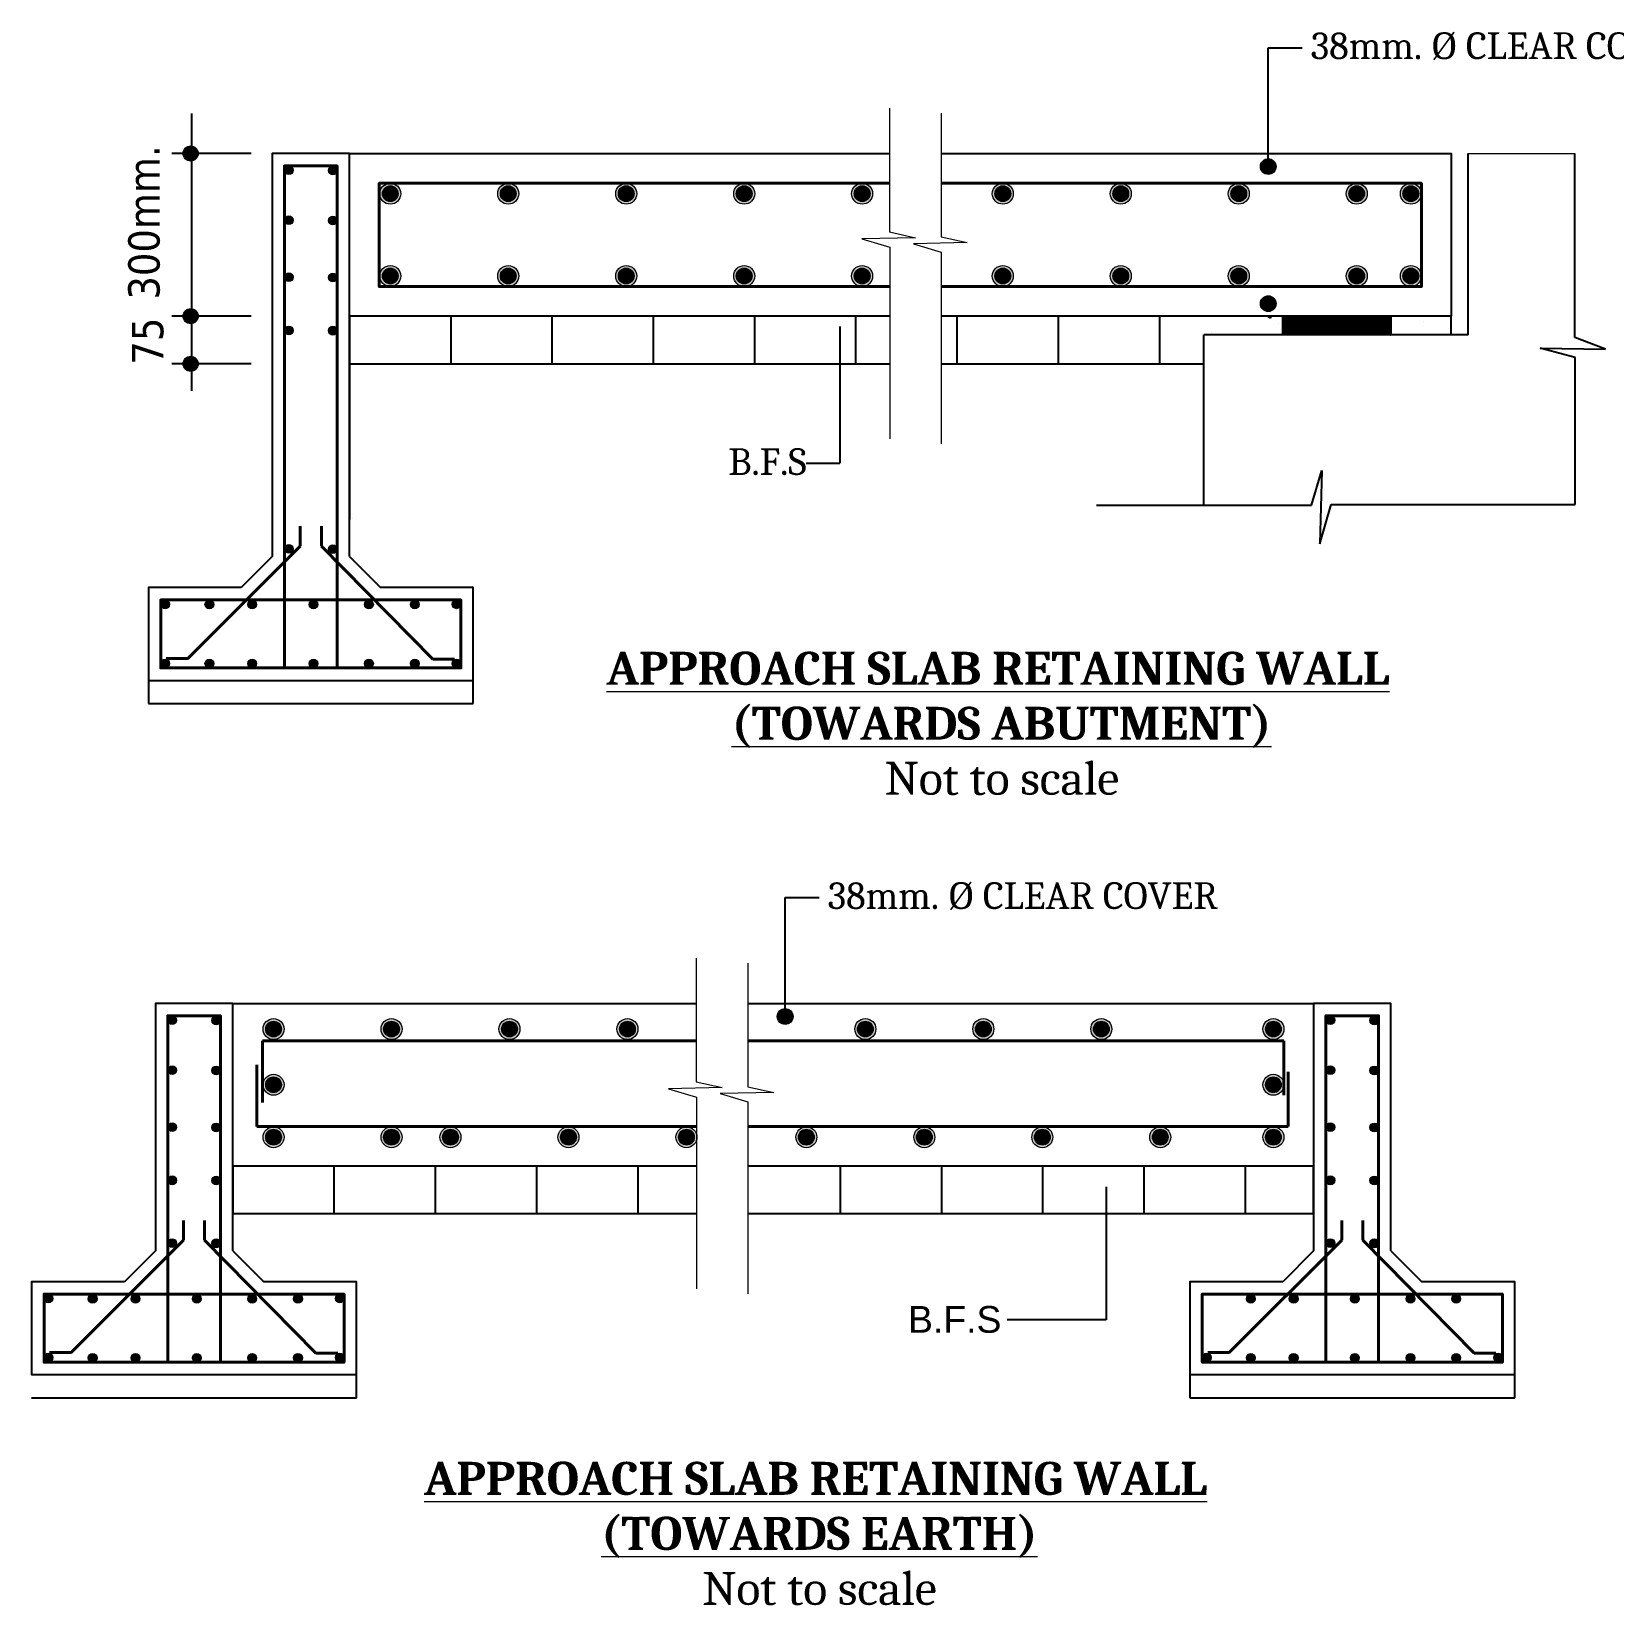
# Model space of a CAD drawing. Header units: millimetres. Extents: x 1231188 to 3899118, y -5478610 to -489530.
# Drawn here: x 2651102 to 2663079, y -3140166 to -3128246 of the extents above; entities that cross this region are included whole.
import ezdxf

# ---------------------------------------------------------------- set-up
doc = ezdxf.new("R2010")
doc.units = ezdxf.units.MM
doc.header["$LTSCALE"] = 25
doc.header["$MEASUREMENT"] = 0
doc.layers.get('0').update_dxf_attribs({"lineweight": 13})
doc.layers.add('Bank line', color=191, linetype='Continuous')
doc.layers.add('SLOPEEARTH', color=3, linetype='Continuous')
for name, color, linetype, lineweight in [('line', 191, 'Continuous', 18), ('rod', 191, 'Continuous', 40), ('text', 7, 'Continuous', 18)]:
    doc.layers.add(name, color=color, linetype=linetype, lineweight=lineweight)
doc.styles.get("Standard").update_dxf_attribs({"font": 'swissl.ttf'})

msp = doc.modelspace()

# ---------------------------------------------------------------- hatches: boundary and pattern name
at = {"lineweight": -2, "ltscale": 100}
h = msp.add_hatch(dxfattribs=at)
h.set_pattern_fill('ANSI31', color=1, style=0)
h.set_pattern_definition([(45, (-1516167.93483, -696032.43139), (-0.0883883476483, 0.0883883476483), [])])
edge = h.paths.add_edge_path()
edge.add_line((2660575.23228, -3130543.27385), (2660578.57646, -3130401.6423))
edge.add_line((2660578.57646, -3130401.6423), (2661392.49162, -3130403.21767))
edge.add_line((2661392.49162, -3130403.21767), (2661392.49162, -3130541.94798))
edge.add_line((2661392.49162, -3130541.94798), (2660578.57646, -3130543.27385))
at = {"layer": 'line'}
h = msp.add_hatch(color=256, dxfattribs=at)
edge = h.paths.add_edge_path()
edge.add_arc((2652305.67239, -3129169.14798), 57.185, 0, 360)
h = msp.add_hatch(color=256, dxfattribs=at)
edge = h.paths.add_edge_path()
edge.add_arc((2652305.67239, -3130401.6423), 57.185, 0, 360)
h = msp.add_hatch(color=256, dxfattribs=at)
edge = h.paths.add_edge_path()
edge.add_arc((2652305.67239, -3130761.6423), 57.185, 0, 360)
at = {"layer": 'text'}
for color, points in [(5, [(2653049.36227, -3129329.17826, 1), (2653049.36227, -3129262.94971, 1)]), (5, [(2653074.19798, -3129296.06399, 1), (2653024.52656, -3129296.06399, 1)]), (5, [(2653382.2084, -3129331.0735, 1), (2653382.2084, -3129264.84495, 1)]), (5, [(2653407.04411, -3129297.95922, 1), (2653357.3727, -3129297.95922, 1)]), (256, [(2660465.52805, -3129327.78422, 1), (2660465.52805, -3129208.52512, 1)]), (256, [(2660465.52805, -3129327.78422, 1), (2660465.52805, -3129208.52512, 1)]), (256, [(2653817.23805, -3129553.16012, 1), (2653817.23805, -3129394.14798, 1)]), (256, [(2653817.23805, -3129533.2836, 1), (2653817.23805, -3129414.0245, 1)]), (256, [(2653817.23805, -3129533.2836, 1), (2653817.23805, -3129414.0245, 1)]), (256, [(2654710.52079, -3129553.16012, 1), (2654710.52079, -3129394.14798, 1)]), (256, [(2654710.52079, -3129533.2836, 1), (2654710.52079, -3129414.0245, 1)]), (256, [(2654710.52079, -3129533.2836, 1), (2654710.52079, -3129414.0245, 1)]), (256, [(2655603.80353, -3129553.16012, 1), (2655603.80353, -3129394.14798, 1)]), (256, [(2655603.80353, -3129533.2836, 1), (2655603.80353, -3129414.0245, 1)]), (256, [(2655603.80353, -3129533.2836, 1), (2655603.80353, -3129414.0245, 1)]), (256, [(2656497.08627, -3129553.16012, 1), (2656497.08627, -3129394.14798, 1)]), (256, [(2656497.08627, -3129533.2836, 1), (2656497.08627, -3129414.0245, 1)]), (256, [(2656497.08627, -3129533.2836, 1), (2656497.08627, -3129414.0245, 1)]), (256, [(2657390.36901, -3129553.16012, 1), (2657390.36901, -3129394.14798, 1)]), (256, [(2657390.36901, -3129533.2836, 1), (2657390.36901, -3129414.0245, 1)]), (256, [(2657390.36901, -3129533.2836, 1), (2657390.36901, -3129414.0245, 1)]), (256, [(2658455.53567, -3129553.16012, 1), (2658455.53567, -3129394.14798, 1)]), (256, [(2658455.53567, -3129533.2836, 1), (2658455.53567, -3129414.0245, 1)]), (256, [(2658455.53567, -3129533.2836, 1), (2658455.53567, -3129414.0245, 1)]), (256, [(2659348.81841, -3129553.16012, 1), (2659348.81841, -3129394.14798, 1)]), (256, [(2659348.81841, -3129533.2836, 1), (2659348.81841, -3129414.0245, 1)]), (256, [(2659348.81841, -3129533.2836, 1), (2659348.81841, -3129414.0245, 1)]), (256, [(2660242.10114, -3129553.16012, 1), (2660242.10114, -3129394.14798, 1)]), (256, [(2660242.10114, -3129533.2836, 1), (2660242.10114, -3129414.0245, 1)]), (256, [(2660242.10114, -3129533.2836, 1), (2660242.10114, -3129414.0245, 1)]), (256, [(2661135.38388, -3129553.16012, 1), (2661135.38388, -3129394.14798, 1)]), (256, [(2661135.38388, -3129533.2836, 1), (2661135.38388, -3129414.0245, 1)]), (256, [(2661135.38388, -3129533.2836, 1), (2661135.38388, -3129414.0245, 1)]), (256, [(2661545.30099, -3129553.16012, 1), (2661545.30099, -3129394.14798, 1)]), (256, [(2661545.30099, -3129533.2836, 1), (2661545.30099, -3129414.0245, 1)]), (256, [(2661545.30099, -3129533.2836, 1), (2661545.30099, -3129414.0245, 1)]), (5, [(2653049.36227, -3129707.74924, 1), (2653049.36227, -3129641.52068, 1)]), (5, [(2653074.19798, -3129674.63496, 1), (2653024.52656, -3129674.63496, 1)]), (5, [(2653382.2084, -3129709.64447, 1), (2653382.2084, -3129643.41592, 1)]), (5, [(2653407.04411, -3129676.53019, 1), (2653357.3727, -3129676.53019, 1)]), (256, [(2653817.23805, -3130176.6423, 1), (2653817.23805, -3130017.63017, 1)]), (256, [(2654710.52079, -3130176.6423, 1), (2654710.52079, -3130017.63017, 1)]), (256, [(2655603.80353, -3130176.6423, 1), (2655603.80353, -3130017.63017, 1)]), (256, [(2656497.08627, -3130176.6423, 1), (2656497.08627, -3130017.63017, 1)]), (256, [(2657390.36901, -3130176.6423, 1), (2657390.36901, -3130017.63017, 1)]), (256, [(2658455.53567, -3130176.6423, 1), (2658455.53567, -3130017.63017, 1)]), (256, [(2659348.81841, -3130176.6423, 1), (2659348.81841, -3130017.63017, 1)]), (256, [(2660242.10114, -3130176.6423, 1), (2660242.10114, -3130017.63017, 1)]), (256, [(2661135.38388, -3130176.6423, 1), (2661135.38388, -3130017.63017, 1)]), (256, [(2661545.30099, -3130176.6423, 1), (2661545.30099, -3130017.63017, 1)]), (5, [(2653049.36227, -3130139.53303, 1), (2653049.36227, -3130073.30448, 1)]), (5, [(2653074.19798, -3130106.41876, 1), (2653024.52656, -3130106.41876, 1)]), (5, [(2653382.2084, -3130141.42827, 1), (2653382.2084, -3130075.19972, 1)]), (5, [(2653407.04411, -3130108.31399, 1), (2653357.3727, -3130108.31399, 1)]), (256, [(2653817.23805, -3130156.76578, 1), (2653817.23805, -3130037.50668, 1)]), (256, [(2653817.23805, -3130156.76578, 1), (2653817.23805, -3130037.50668, 1)]), (256, [(2654710.52079, -3130156.76578, 1), (2654710.52079, -3130037.50668, 1)]), (256, [(2654710.52079, -3130156.76578, 1), (2654710.52079, -3130037.50668, 1)]), (256, [(2655603.80353, -3130156.76578, 1), (2655603.80353, -3130037.50668, 1)]), (256, [(2655603.80353, -3130156.76578, 1), (2655603.80353, -3130037.50668, 1)]), (256, [(2656497.08627, -3130156.76578, 1), (2656497.08627, -3130037.50668, 1)]), (256, [(2656497.08627, -3130156.76578, 1), (2656497.08627, -3130037.50668, 1)]), (256, [(2657390.36901, -3130156.76578, 1), (2657390.36901, -3130037.50668, 1)]), (256, [(2657390.36901, -3130156.76578, 1), (2657390.36901, -3130037.50668, 1)]), (256, [(2658455.53567, -3130156.76578, 1), (2658455.53567, -3130037.50668, 1)]), (256, [(2658455.53567, -3130156.76578, 1), (2658455.53567, -3130037.50668, 1)]), (256, [(2659348.81841, -3130156.76578, 1), (2659348.81841, -3130037.50668, 1)]), (256, [(2659348.81841, -3130156.76578, 1), (2659348.81841, -3130037.50668, 1)]), (256, [(2660242.10114, -3130156.76578, 1), (2660242.10114, -3130037.50668, 1)]), (256, [(2660242.10114, -3130156.76578, 1), (2660242.10114, -3130037.50668, 1)]), (256, [(2661135.38388, -3130156.76578, 1), (2661135.38388, -3130037.50668, 1)]), (256, [(2661135.38388, -3130156.76578, 1), (2661135.38388, -3130037.50668, 1)]), (256, [(2661545.30099, -3130156.76578, 1), (2661545.30099, -3130037.50668, 1)]), (256, [(2661545.30099, -3130156.76578, 1), (2661545.30099, -3130037.50668, 1)]), (256, [(2660465.52805, -3130246.98806, -1), (2660465.52805, -3130366.24716, -1)]), (256, [(2660465.52805, -3130246.98806, -1), (2660465.52805, -3130366.24716, -1)]), (5, [(2653049.36227, -3130542.17114, 1), (2653049.36227, -3130475.94258, 1)]), (5, [(2653074.19798, -3130509.05686, 1), (2653024.52656, -3130509.05686, 1)]), (5, [(2653382.2084, -3130544.06637, 1), (2653382.2084, -3130477.83782, 1)]), (5, [(2653407.04411, -3130510.95209, 1), (2653357.3727, -3130510.95209, 1)]), (5, [(2653049.36227, -3132196.68451, 1), (2653049.36227, -3132130.45596, 1)]), (5, [(2653074.19798, -3132163.57024, 1), (2653024.52656, -3132163.57024, 1)]), (5, [(2653382.2084, -3132198.57975, 1), (2653382.2084, -3132132.35119, 1)]), (5, [(2653407.04411, -3132165.46547, 1), (2653357.3727, -3132165.46547, 1)]), (5, [(2652112.74045, -3132616.7499, 1), (2652112.74045, -3132550.52135, 1)]), (5, [(2652137.57616, -3132583.63563, 1), (2652087.90474, -3132583.63563, 1)]), (5, [(2652447.34519, -3132618.21423, 1), (2652447.34519, -3132551.98567, 1)]), (5, [(2652472.18089, -3132585.09995, 1), (2652422.50948, -3132585.09995, 1)]), (5, [(2652771.73727, -3132618.21423, 1), (2652771.73727, -3132551.98567, 1)]), (5, [(2652796.57298, -3132585.09995, 1), (2652746.90156, -3132585.09995, 1)]), (5, [(2653235.41414, -3132618.21423, 1), (2653235.41414, -3132551.98567, 1)]), (5, [(2653260.24985, -3132585.09995, 1), (2653210.57843, -3132585.09995, 1)]), (5, [(2653655.86164, -3132618.21423, 1), (2653655.86164, -3132551.98567, 1)]), (5, [(2653680.69735, -3132585.09995, 1), (2653631.02593, -3132585.09995, 1)]), (5, [(2654002.24445, -3132618.21423, 1), (2654002.24445, -3132551.98567, 1)]), (5, [(2654027.08016, -3132585.09995, 1), (2653977.40874, -3132585.09995, 1)]), (5, [(2654319.16336, -3132616.61344, 1), (2654319.16336, -3132550.38488, 1)]), (5, [(2654343.99907, -3132583.49916, 1), (2654294.32765, -3132583.49916, 1)]), (5, [(2652112.74045, -3133064.38365, 1), (2652112.74045, -3132998.1551, 1)]), (5, [(2652137.57616, -3133031.26937, 1), (2652087.90474, -3133031.26937, 1)]), (5, [(2652447.34519, -3133065.84798, 1), (2652447.34519, -3132999.61942, 1)]), (5, [(2652472.18089, -3133032.7337, 1), (2652422.50948, -3133032.7337, 1)]), (5, [(2652771.73727, -3133065.84798, 1), (2652771.73727, -3132999.61942, 1)]), (5, [(2652796.57298, -3133032.7337, 1), (2652746.90156, -3133032.7337, 1)]), (5, [(2653235.41414, -3133065.84798, 1), (2653235.41414, -3132999.61942, 1)]), (5, [(2653260.24985, -3133032.7337, 1), (2653210.57843, -3133032.7337, 1)]), (5, [(2653655.86164, -3133065.84798, 1), (2653655.86164, -3132999.61942, 1)]), (5, [(2653680.69735, -3133032.7337, 1), (2653631.02593, -3133032.7337, 1)]), (5, [(2654002.24445, -3133065.84798, 1), (2654002.24445, -3132999.61942, 1)]), (5, [(2654027.08016, -3133032.7337, 1), (2653977.40874, -3133032.7337, 1)]), (5, [(2654319.16336, -3133064.24718, 1), (2654319.16336, -3132998.01863, 1)]), (5, [(2654343.99907, -3133031.1329, 1), (2654294.32765, -3133031.1329, 1)]), (256, [(2656807.61841, -3135765.0668, 1), (2656807.61841, -3135645.8077, 1)]), (256, [(2656807.61841, -3135765.0668, 1), (2656807.61841, -3135645.8077, 1)]), (5, [(2652165.45346, -3135766.46085, 1), (2652165.45346, -3135700.23229, 1)]), (5, [(2652190.28917, -3135733.34657, 1), (2652140.61775, -3135733.34657, 1)]), (5, [(2652498.29959, -3135768.35608, 1), (2652498.29959, -3135702.12753, 1)]), (5, [(2652523.1353, -3135735.2418, 1), (2652473.46388, -3135735.2418, 1)]), (256, [(2652933.32924, -3135880.35619, 1), (2652933.32924, -3135721.34405, 1)]), (256, [(2652933.32924, -3135860.47967, 1), (2652933.32924, -3135741.22057, 1)]), (256, [(2652933.32924, -3135860.47967, 1), (2652933.32924, -3135741.22057, 1)]), (256, [(2653826.61198, -3135880.35619, 1), (2653826.61198, -3135721.34405, 1)]), (256, [(2653826.61198, -3135860.47967, 1), (2653826.61198, -3135741.22057, 1)]), (256, [(2653826.61198, -3135860.47967, 1), (2653826.61198, -3135741.22057, 1)]), (256, [(2654719.89472, -3135880.35619, 1), (2654719.89472, -3135721.34405, 1)]), (256, [(2654719.89472, -3135860.47967, 1), (2654719.89472, -3135741.22057, 1)]), (256, [(2654719.89472, -3135860.47967, 1), (2654719.89472, -3135741.22057, 1)]), (256, [(2655613.17746, -3135880.35619, 1), (2655613.17746, -3135721.34405, 1)]), (256, [(2655613.17746, -3135860.47967, 1), (2655613.17746, -3135741.22057, 1)]), (256, [(2655613.17746, -3135860.47967, 1), (2655613.17746, -3135741.22057, 1)]), (256, [(2657414.70053, -3135880.35619, 1), (2657414.70053, -3135721.34405, 1)]), (256, [(2657414.70053, -3135860.47967, 1), (2657414.70053, -3135741.22057, 1)]), (256, [(2657414.70053, -3135860.47967, 1), (2657414.70053, -3135741.22057, 1)]), (256, [(2658307.98327, -3135880.35619, 1), (2658307.98327, -3135721.34405, 1)]), (256, [(2658307.98327, -3135860.47967, 1), (2658307.98327, -3135741.22057, 1)]), (256, [(2658307.98327, -3135860.47967, 1), (2658307.98327, -3135741.22057, 1)]), (256, [(2659201.26601, -3135880.35619, 1), (2659201.26601, -3135721.34405, 1)]), (256, [(2659201.26601, -3135860.47967, 1), (2659201.26601, -3135741.22057, 1)]), (256, [(2659201.26601, -3135860.47967, 1), (2659201.26601, -3135741.22057, 1)]), (256, [(2660504.46585, -3135880.35619, 1), (2660504.46585, -3135721.34405, 1)]), (256, [(2660504.46585, -3135860.47967, 1), (2660504.46585, -3135741.22057, 1)]), (256, [(2660504.46585, -3135860.47967, 1), (2660504.46585, -3135741.22057, 1)]), (5, [(2660935.7987, -3135766.46085, 1), (2660935.7987, -3135700.23229, 1)]), (5, [(2660960.63441, -3135733.34657, 1), (2660910.96299, -3135733.34657, 1)]), (5, [(2661268.64483, -3135768.35608, 1), (2661268.64483, -3135702.12753, 1)]), (5, [(2661293.48054, -3135735.2418, 1), (2661243.80912, -3135735.2418, 1)]), (5, [(2652165.45346, -3136145.03182, 1), (2652165.45346, -3136078.80326, 1)]), (5, [(2652190.28917, -3136111.91754, 1), (2652140.61775, -3136111.91754, 1)]), (5, [(2652498.29959, -3136146.92705, 1), (2652498.29959, -3136080.6985, 1)]), (5, [(2652523.1353, -3136113.81278, 1), (2652473.46388, -3136113.81278, 1)]), (5, [(2660935.7987, -3136145.03182, 1), (2660935.7987, -3136078.80326, 1)]), (5, [(2660960.63441, -3136111.91754, 1), (2660910.96299, -3136111.91754, 1)]), (5, [(2661268.64483, -3136146.92705, 1), (2661268.64483, -3136080.6985, 1)]), (5, [(2661293.48054, -3136113.81278, 1), (2661243.80912, -3136113.81278, 1)]), (256, [(2652933.32924, -3136302.18379, 1), (2652933.32924, -3136143.17165, 1)]), (256, [(2652933.32924, -3136282.30727, 1), (2652933.32924, -3136163.04817, 1)]), (256, [(2652933.32924, -3136282.30727, 1), (2652933.32924, -3136163.04817, 1)]), (256, [(2660504.46585, -3136302.18379, 1), (2660504.46585, -3136143.17165, 1)]), (256, [(2660504.46585, -3136282.30727, 1), (2660504.46585, -3136163.04817, 1)]), (256, [(2660504.46585, -3136282.30727, 1), (2660504.46585, -3136163.04817, 1)]), (5, [(2652165.45346, -3136576.81561, 1), (2652165.45346, -3136510.58706, 1)]), (5, [(2652190.28917, -3136543.70134, 1), (2652140.61775, -3136543.70134, 1)]), (5, [(2652498.29959, -3136578.71085, 1), (2652498.29959, -3136512.4823, 1)]), (5, [(2652523.1353, -3136545.59657, 1), (2652473.46388, -3136545.59657, 1)]), (256, [(2652933.32924, -3136699.20224, 1), (2652933.32924, -3136540.19011, 1)]), (256, [(2652933.32924, -3136679.32573, 1), (2652933.32924, -3136560.06663, 1)]), (256, [(2652933.32924, -3136679.32573, 1), (2652933.32924, -3136560.06663, 1)]), (256, [(2653826.61198, -3136699.20224, 1), (2653826.61198, -3136540.19011, 1)]), (256, [(2653826.61198, -3136679.32573, 1), (2653826.61198, -3136560.06663, 1)]), (256, [(2653826.61198, -3136679.32573, 1), (2653826.61198, -3136560.06663, 1)]), (256, [(2654273.25335, -3136699.20224, 1), (2654273.25335, -3136540.19011, 1)]), (256, [(2654273.25335, -3136679.32573, 1), (2654273.25335, -3136560.06663, 1)]), (256, [(2654273.25335, -3136679.32573, 1), (2654273.25335, -3136560.06663, 1)]), (256, [(2655166.53609, -3136699.20224, 1), (2655166.53609, -3136540.19011, 1)]), (256, [(2655166.53609, -3136679.32573, 1), (2655166.53609, -3136560.06663, 1)]), (256, [(2655166.53609, -3136679.32573, 1), (2655166.53609, -3136560.06663, 1)]), (256, [(2656059.81883, -3136699.20224, 1), (2656059.81883, -3136540.19011, 1)]), (256, [(2656059.81883, -3136679.32573, 1), (2656059.81883, -3136560.06663, 1)]), (256, [(2656059.81883, -3136679.32573, 1), (2656059.81883, -3136560.06663, 1)]), (256, [(2656968.05916, -3136699.20224, 1), (2656968.05916, -3136540.19011, 1)]), (256, [(2656968.05916, -3136679.32573, 1), (2656968.05916, -3136560.06663, 1)]), (256, [(2656968.05916, -3136679.32573, 1), (2656968.05916, -3136560.06663, 1)]), (256, [(2657861.3419, -3136699.20224, 1), (2657861.3419, -3136540.19011, 1)]), (256, [(2657861.3419, -3136679.32573, 1), (2657861.3419, -3136560.06663, 1)]), (256, [(2657861.3419, -3136679.32573, 1), (2657861.3419, -3136560.06663, 1)]), (256, [(2658754.62464, -3136699.20224, 1), (2658754.62464, -3136540.19011, 1)]), (256, [(2658754.62464, -3136679.32573, 1), (2658754.62464, -3136560.06663, 1)]), (256, [(2658754.62464, -3136679.32573, 1), (2658754.62464, -3136560.06663, 1)]), (256, [(2659647.90738, -3136699.20224, 1), (2659647.90738, -3136540.19011, 1)]), (256, [(2659647.90738, -3136679.32573, 1), (2659647.90738, -3136560.06663, 1)]), (256, [(2659647.90738, -3136679.32573, 1), (2659647.90738, -3136560.06663, 1)]), (256, [(2660504.46585, -3136699.20224, 1), (2660504.46585, -3136540.19011, 1)]), (256, [(2660504.46585, -3136679.32573, 1), (2660504.46585, -3136560.06663, 1)]), (256, [(2660504.46585, -3136679.32573, 1), (2660504.46585, -3136560.06663, 1)]), (5, [(2660935.7987, -3136576.81561, 1), (2660935.7987, -3136510.58706, 1)]), (5, [(2660960.63441, -3136543.70134, 1), (2660910.96299, -3136543.70134, 1)]), (5, [(2661268.64483, -3136578.71085, 1), (2661268.64483, -3136512.4823, 1)]), (5, [(2661293.48054, -3136545.59657, 1), (2661243.80912, -3136545.59657, 1)]), (5, [(2652165.45346, -3136979.45372, 1), (2652165.45346, -3136913.22516, 1)]), (5, [(2652190.28917, -3136946.33944, 1), (2652140.61775, -3136946.33944, 1)]), (5, [(2652498.29959, -3136981.34895, 1), (2652498.29959, -3136915.1204, 1)]), (5, [(2652523.1353, -3136948.23468, 1), (2652473.46388, -3136948.23468, 1)]), (5, [(2660935.7987, -3136979.45372, 1), (2660935.7987, -3136913.22516, 1)]), (5, [(2660960.63441, -3136946.33944, 1), (2660910.96299, -3136946.33944, 1)]), (5, [(2661268.64483, -3136981.34895, 1), (2661268.64483, -3136915.1204, 1)]), (5, [(2661293.48054, -3136948.23468, 1), (2661243.80912, -3136948.23468, 1)]), (5, [(2652165.45346, -3137454.9296, 1), (2652165.45346, -3137388.70105, 1)]), (5, [(2652190.28917, -3137421.81532, 1), (2652140.61775, -3137421.81532, 1)]), (5, [(2652498.29959, -3137456.82484, 1), (2652498.29959, -3137390.59628, 1)]), (5, [(2652523.1353, -3137423.71056, 1), (2652473.46388, -3137423.71056, 1)]), (5, [(2660935.7987, -3137454.9296, 1), (2660935.7987, -3137388.70105, 1)]), (5, [(2660960.63441, -3137421.81532, 1), (2660910.96299, -3137421.81532, 1)]), (5, [(2661268.64483, -3137456.82484, 1), (2661268.64483, -3137390.59628, 1)]), (5, [(2661293.48054, -3137423.71056, 1), (2661243.80912, -3137423.71056, 1)]), (5, [(2651228.83164, -3137874.99499, 1), (2651228.83164, -3137808.76644, 1)]), (5, [(2651563.43638, -3137876.45932, 1), (2651563.43638, -3137810.23076, 1)]), (5, [(2651887.82846, -3137876.45932, 1), (2651887.82846, -3137810.23076, 1)]), (5, [(2652351.50533, -3137876.45932, 1), (2652351.50533, -3137810.23076, 1)]), (5, [(2652771.95283, -3137876.45932, 1), (2652771.95283, -3137810.23076, 1)]), (5, [(2653118.33564, -3137876.45932, 1), (2653118.33564, -3137810.23076, 1)]), (5, [(2653435.25455, -3137874.85852, 1), (2653435.25455, -3137808.62997, 1)]), (5, [(2660333.78161, -3137876.45932, 1), (2660333.78161, -3137810.23076, 1)]), (5, [(2660658.1737, -3137876.45932, 1), (2660658.1737, -3137810.23076, 1)]), (5, [(2661121.85057, -3137876.45932, 1), (2661121.85057, -3137810.23076, 1)]), (5, [(2661542.29807, -3137876.45932, 1), (2661542.29807, -3137810.23076, 1)]), (5, [(2661888.68088, -3137876.45932, 1), (2661888.68088, -3137810.23076, 1)]), (5, [(2651253.66735, -3137841.88071, 1), (2651203.99593, -3137841.88071, 1)]), (5, [(2651588.27208, -3137843.34504, 1), (2651538.60067, -3137843.34504, 1)]), (5, [(2651912.66417, -3137843.34504, 1), (2651862.99275, -3137843.34504, 1)]), (5, [(2652376.34103, -3137843.34504, 1), (2652326.66962, -3137843.34504, 1)]), (5, [(2652796.78854, -3137843.34504, 1), (2652747.11712, -3137843.34504, 1)]), (5, [(2653143.17134, -3137843.34504, 1), (2653093.49993, -3137843.34504, 1)]), (5, [(2653460.09026, -3137841.74424, 1), (2653410.41884, -3137841.74424, 1)]), (5, [(2660358.61732, -3137843.34504, 1), (2660308.94591, -3137843.34504, 1)]), (5, [(2660683.0094, -3137843.34504, 1), (2660633.33799, -3137843.34504, 1)]), (5, [(2661146.68627, -3137843.34504, 1), (2661097.01486, -3137843.34504, 1)]), (5, [(2661567.13378, -3137843.34504, 1), (2661517.46236, -3137843.34504, 1)]), (5, [(2661913.51658, -3137843.34504, 1), (2661863.84517, -3137843.34504, 1)]), (5, [(2651228.83164, -3138322.62874, 1), (2651228.83164, -3138256.40018, 1)]), (5, [(2651253.66735, -3138289.51446, 1), (2651203.99593, -3138289.51446, 1)]), (5, [(2651563.43638, -3138324.09306, 1), (2651563.43638, -3138257.86451, 1)]), (5, [(2651588.27208, -3138290.97878, 1), (2651538.60067, -3138290.97878, 1)]), (5, [(2651887.82846, -3138324.09306, 1), (2651887.82846, -3138257.86451, 1)]), (5, [(2651912.66417, -3138290.97878, 1), (2651862.99275, -3138290.97878, 1)]), (5, [(2652351.50533, -3138324.09306, 1), (2652351.50533, -3138257.86451, 1)]), (5, [(2652376.34103, -3138290.97878, 1), (2652326.66962, -3138290.97878, 1)]), (5, [(2652771.95283, -3138324.09306, 1), (2652771.95283, -3138257.86451, 1)]), (5, [(2652796.78854, -3138290.97878, 1), (2652747.11712, -3138290.97878, 1)]), (5, [(2653118.33564, -3138324.09306, 1), (2653118.33564, -3138257.86451, 1)]), (5, [(2653143.17134, -3138290.97878, 1), (2653093.49993, -3138290.97878, 1)]), (5, [(2653435.25455, -3138322.49227, 1), (2653435.25455, -3138256.26371, 1)]), (5, [(2653460.09026, -3138289.37799, 1), (2653410.41884, -3138289.37799, 1)]), (5, [(2659999.17688, -3138322.62874, 1), (2659999.17688, -3138256.40018, 1)]), (5, [(2660024.01259, -3138289.51446, 1), (2659974.34117, -3138289.51446, 1)]), (5, [(2660333.78161, -3138324.09306, 1), (2660333.78161, -3138257.86451, 1)]), (5, [(2660358.61732, -3138290.97878, 1), (2660308.94591, -3138290.97878, 1)]), (5, [(2660658.1737, -3138324.09306, 1), (2660658.1737, -3138257.86451, 1)]), (5, [(2660683.0094, -3138290.97878, 1), (2660633.33799, -3138290.97878, 1)]), (5, [(2661121.85057, -3138324.09306, 1), (2661121.85057, -3138257.86451, 1)]), (5, [(2661146.68627, -3138290.97878, 1), (2661097.01486, -3138290.97878, 1)]), (5, [(2661542.29807, -3138324.09306, 1), (2661542.29807, -3138257.86451, 1)]), (5, [(2661567.13378, -3138290.97878, 1), (2661517.46236, -3138290.97878, 1)]), (5, [(2661888.68088, -3138324.09306, 1), (2661888.68088, -3138257.86451, 1)]), (5, [(2661913.51658, -3138290.97878, 1), (2661863.84517, -3138290.97878, 1)]), (5, [(2662205.59979, -3138322.49227, 1), (2662205.59979, -3138256.26371, 1)]), (5, [(2662230.4355, -3138289.37799, 1), (2662180.76408, -3138289.37799, 1)])]:
    msp.add_hatch(color=color, dxfattribs=at).paths.add_polyline_path(points)

# ---------------------------------------------------------------- linework, layer by layer
at = {"color": 1, "ltscale": 100}
msp.add_line((2661980.06459, -3129169.14798), (2662786.91762, -3129169.14798), dxfattribs=at)
at = {"color": 6, "lineweight": -2, "ltscale": 100}
msp.add_line((2661980.06459, -3130541.94798), (2661980.06459, -3129169.14798), dxfattribs=at)
at = {"color": 1, "lineweight": -2, "ltscale": 100}
for p, q in [((2662786.91762, -3130561.80084), (2662786.91762, -3129169.14798)), ((2660578.57646, -3130543.27385), (2660578.57646, -3130401.6423)), ((2660578.57646, -3130401.6423), (2661392.49162, -3130403.21767)), ((2661392.49162, -3130403.21767), (2661389.14743, -3130543.27385)), ((2659978.06459, -3131832.03606), (2659978.06459, -3130541.94798)), ((2661980.06459, -3130541.94798), (2659978.06459, -3130541.94798)), ((2661389.14743, -3130543.27385), (2660578.57646, -3130543.27385)), ((2663020.38095, -3130652.2446), (2662786.91762, -3130561.80084)), ((2662790.00607, -3130714.97963), (2662524.85169, -3130642.72765)), ((2662524.85169, -3130642.72765), (2663020.38095, -3130652.2446)), ((2662790.00607, -3131826.98324), (2662790.00607, -3130714.97963)), ((2660792.64352, -3131832.03606), (2660870.13021, -3131570.75319)), ((2660870.13021, -3131570.75319), (2660855.04205, -3132124.66601)), ((2659164.30174, -3131832.03606), (2660792.64352, -3131832.03606)), ((2660855.04205, -3132124.66601), (2660941.77442, -3131826.98324)), ((2660941.77442, -3131826.98324), (2662790.00607, -3131826.98324))]:
    msp.add_line(p, q, dxfattribs=at)
at = {"color": 4, "lineweight": -2, "ltscale": 100}
for p, q in [((2660463.50305, -3130401.6423), (2660465.52805, -3130403.00818)), ((2660465.52805, -3130403.00818), (2660482.58825, -3130414.51543)), ((2660481.35213, -3130416.72515), (2660486.41301, -3130401.6423)), ((2660546.2118, -3130457.93778), (2660546.2118, -3130457.93778)), ((2661246.1834, -3130420.81506), (2661246.1834, -3130420.81506)), ((2661643.9492, -3130440.75592), (2661643.9492, -3130440.75592)), ((2660032.77507, -3130528.34837), (2660032.77507, -3130528.34837)), ((2660662.99723, -3130520.92005), (2660662.99723, -3130520.92005)), ((2661012.39882, -3130523.90111), (2661012.39882, -3130523.90111)), ((2653532.83496, -3131935.24096), (2653532.83496, -3131935.24096))]:
    msp.add_line(p, q, dxfattribs=at)
at = {"color": 1, "lineweight": -2, "ltscale": 100}
msp.add_lwpolyline([(2660575.23228, -3130543.27385), (2660578.57646, -3130401.6423), (2661392.49162, -3130403.21767), (2661392.49162, -3130541.94798), (2660578.57646, -3130543.27385)], dxfattribs=at)
for points in [[(2660575.23228, -3130403.21767), (2660578.57646, -3130403.21767), (2660578.57646, -3130543.27385), (2660575.23228, -3130543.27385)], [(2661389.14743, -3130403.21767), (2661392.49162, -3130403.21767), (2661392.49162, -3130543.27385), (2661389.14743, -3130543.27385)]]:
    msp.add_lwpolyline(points, close=True, dxfattribs=at)
at = {"layer": 'Bank line', "linetype": 'Continuous'}
for p, q in [((2660465.52805, -3129268.15467), (2660465.52805, -3128368.1878)), ((2660465.52805, -3128368.1878), (2660721.60494, -3128368.1878)), ((2652311.04225, -3128866.33311), (2652311.04225, -3130967.49844)), ((2652763.59919, -3129169.14798), (2652162.15635, -3129169.14798)), ((2652763.59919, -3130401.6423), (2652162.15635, -3130401.6423)), ((2653508.23862, -3130401.6423), (2653508.23862, -3131940.6798)), ((2654274.82347, -3130399.18103), (2654274.82347, -3130761.6423)), ((2655041.40833, -3130396.71976), (2655041.40833, -3130759.18103)), ((2655807.99318, -3130399.18103), (2655807.99318, -3130761.6423)), ((2656574.57803, -3130399.18103), (2656574.57803, -3130761.6423)), ((2657221.52035, -3130478.84356), (2657221.52035, -3131515.36706)), ((2657341.16289, -3130396.71976), (2657341.16289, -3130759.18103)), ((2658107.74774, -3130399.18103), (2658107.74774, -3130761.6423)), ((2658874.3326, -3130396.71976), (2658874.3326, -3130759.18103)), ((2659640.91745, -3130394.25848), (2659640.91745, -3130756.71976)), ((2652763.59919, -3130761.6423), (2652162.15635, -3130761.6423)), ((2656965.44346, -3131515.36706), (2657221.52035, -3131515.36706)), ((2652922.53549, -3132222.43548), (2652688.25424, -3132456.71673)), ((2653508.23862, -3132222.43548), (2653742.51987, -3132456.71673)), ((2651985.41049, -3133159.56048), (2651985.41049, -3133335.27141)), ((2654445.36362, -3133335.27141), (2654445.36362, -3133159.56048)), ((2651985.41049, -3133335.27141), (2654445.36362, -3133335.27141)), ((2656807.61841, -3135705.43725), (2656807.61841, -3134805.47038)), ((2656807.61841, -3134805.47038), (2657063.6953, -3134805.47038)), ((2652624.32981, -3136838.92488), (2652624.32981, -3137198.92488)), ((2653390.91466, -3136836.46361), (2653390.91466, -3137198.92488)), ((2654157.49952, -3136834.00234), (2654157.49952, -3137196.46361)), ((2654924.08437, -3136836.46361), (2654924.08437, -3137198.92488)), ((2655690.66922, -3136836.46361), (2655690.66922, -3137198.92488)), ((2657223.83893, -3136836.46361), (2657223.83893, -3137198.92488)), ((2657990.42379, -3136836.46361), (2657990.42379, -3137198.92488)), ((2658757.00864, -3136834.00234), (2658757.00864, -3137196.46361)), ((2659523.59349, -3136836.46361), (2659523.59349, -3137198.92488)), ((2660290.17835, -3136841.38615), (2660290.17835, -3137203.84743)), ((2659238.79102, -3136996.36291), (2659237.38617, -3138003.43489)), ((2652038.62668, -3137480.68056), (2651804.34543, -3137714.96181)), ((2652624.32981, -3137480.68056), (2652858.61106, -3137714.96181)), ((2660808.97192, -3137480.68056), (2660574.69067, -3137714.96181)), ((2661394.67505, -3137480.68056), (2661628.9563, -3137714.96181)), ((2659237.38617, -3138003.43489), (2658489.017, -3138003.43489)), ((2653561.45481, -3138593.5165), (2653561.45481, -3138417.80556)), ((2659871.84692, -3138417.80556), (2659871.84692, -3138593.5165)), ((2662331.80005, -3138593.5165), (2662331.80005, -3138417.80556)), ((2651101.50168, -3138593.5165), (2653561.45481, -3138593.5165)), ((2659871.84692, -3138593.5165), (2662331.80005, -3138593.5165))]:
    msp.add_line(p, q, dxfattribs=at)
for points in [[(2653508.23862, -3132222.43548), (2653508.23862, -3129169.14798), (2652922.53549, -3129169.14798), (2652922.53549, -3132222.43548)], [(2657598.81367, -3130401.6423), (2653508.23862, -3130401.6423), (2653508.23862, -3129169.14798), (2657596.89678, -3129169.14798)], [(2657987.51156, -3129169.14798), (2661849.80706, -3129169.14798), (2661849.80706, -3130401.6423), (2657989.42846, -3130401.6423)], [(2657598.81367, -3130401.6423), (2653508.23862, -3130401.6423), (2653508.23862, -3130761.6423), (2657598.81367, -3130761.6423)], [(2661849.80706, -3130541.94798), (2661849.80706, -3130401.6423), (2657989.42846, -3130401.6423)], [(2657989.42846, -3130761.6423), (2659978.06459, -3130761.6423)], [(2652688.25424, -3132456.71673), (2651985.41049, -3132456.71673), (2651985.41049, -3133159.56048), (2654445.36362, -3133159.56048), (2654445.36362, -3132456.71673), (2653742.51987, -3132456.71673)], [(2652624.32981, -3137480.68056), (2652624.32981, -3135606.43056), (2652038.62668, -3135606.43056), (2652038.62668, -3137480.68056)], [(2656135.28918, -3136838.92488), (2652624.32981, -3136838.92488), (2652624.32981, -3135606.43056), (2656133.37229, -3135606.43056)], [(2656523.98707, -3135606.43056), (2660808.97192, -3135606.43056), (2660808.97192, -3136838.92488), (2656525.90397, -3136838.92488)], [(2661394.67505, -3137480.68056), (2661394.67505, -3135606.43056), (2660808.97192, -3135606.43056), (2660808.97192, -3137480.68056)], [(2656135.28918, -3136838.92488), (2652624.32981, -3136838.92488), (2652624.32981, -3137198.92488), (2656135.28918, -3137198.92488)], [(2656525.90397, -3137198.92488), (2660808.97192, -3137198.92488), (2660808.97192, -3136838.92488), (2656525.90397, -3136838.92488)], [(2651804.34543, -3137714.96181), (2651101.50168, -3137714.96181), (2651101.50168, -3138417.80556), (2653561.45481, -3138417.80556), (2653561.45481, -3137714.96181), (2652858.61106, -3137714.96181)], [(2660574.69067, -3137714.96181), (2659871.84692, -3137714.96181), (2659871.84692, -3138417.80556), (2662331.80005, -3138417.80556), (2662331.80005, -3137714.96181), (2661628.9563, -3137714.96181)]]:
    msp.add_lwpolyline(points, dxfattribs=at)
at = {"layer": 'line'}
for centre in [(2652305.67239, -3129169.14798), (2652305.67239, -3130401.6423), (2652305.67239, -3130761.6423)]:
    msp.add_circle(centre, 57.185, dxfattribs=at)
at = {"layer": 'rod', "ltscale": 15}
for p, q in [((2653135.34077, -3132142.15969), (2653135.34077, -3131991.41289)), ((2653295.43334, -3132142.15969), (2653295.43334, -3131991.41289)), ((2653135.34077, -3132142.15969), (2652284.35198, -3132993.14847)), ((2653295.43334, -3132142.15969), (2654138.5711, -3132998.26056)), ((2652286.2164, -3132993.14847), (2652121.35943, -3132993.14847)), ((2654138.5711, -3132998.26056), (2654303.42807, -3132998.26056)), ((2652849.32981, -3135890.70289), (2656133.37229, -3135890.70289)), ((2652849.32981, -3135890.70289), (2652849.32981, -3136357.29158)), ((2656523.98707, -3135890.70289), (2660583.97192, -3135890.70289)), ((2660583.97192, -3135890.70289), (2660583.97192, -3136300.83863)), ((2652806.03111, -3136072.72757), (2652806.03111, -3136539.31625)), ((2660617.18802, -3136539.31625), (2660617.18802, -3136124.63064)), ((2656135.28918, -3136539.31625), (2652806.03111, -3136539.31625)), ((2660617.18802, -3136539.31625), (2656525.90397, -3136539.31625)), ((2652251.43196, -3137400.40477), (2652251.43196, -3137249.65798)), ((2652411.52453, -3137400.40477), (2652411.52453, -3137249.65798)), ((2661021.7772, -3137400.40477), (2661021.7772, -3137249.65798)), ((2661181.86977, -3137400.40477), (2661181.86977, -3137249.65798)), ((2652251.43196, -3137400.40477), (2651400.44317, -3138251.39356)), ((2652411.52453, -3137400.40477), (2653254.66229, -3138256.50565)), ((2661021.7772, -3137400.40477), (2660170.78841, -3138251.39356)), ((2661181.86977, -3137400.40477), (2662025.00753, -3138256.50565)), ((2651402.30759, -3138251.39356), (2651237.45062, -3138251.39356)), ((2653254.66229, -3138256.50565), (2653419.51926, -3138256.50565)), ((2660172.65283, -3138251.39356), (2660007.79586, -3138251.39356)), ((2662025.00753, -3138256.50565), (2662189.8645, -3138256.50565))]:
    msp.add_line(p, q, dxfattribs=at)
for points in [[(2653414.52612, -3133065.84798), (2653414.52612, -3129262.86048), (2653016.24799, -3129262.86048), (2653016.24799, -3133065.84798)], [(2657598.81367, -3130176.6423), (2653733.23862, -3130176.6423), (2653733.23862, -3129394.14798), (2657596.89678, -3129394.14798)], [(2657987.51156, -3129394.14798), (2661624.80706, -3129394.14798), (2661624.80706, -3130176.6423), (2657989.42846, -3130176.6423)], [(2652530.61731, -3138324.09306), (2652530.61731, -3135700.14306), (2652132.33918, -3135700.14306), (2652132.33918, -3138324.09306)], [(2661300.96255, -3138324.09306), (2661300.96255, -3135700.14306), (2660902.68442, -3135700.14306), (2660902.68442, -3138324.09306)]]:
    msp.add_lwpolyline(points, dxfattribs=at)
for points in [[(2653742.51987, -3132550.42923), (2652079.12299, -3132550.42923), (2652079.12299, -3133065.84798), (2654351.65112, -3133065.84798), (2654351.65112, -3132550.42923)], [(2652858.61106, -3137808.67431), (2651195.21418, -3137808.67431), (2651195.21418, -3138324.09306), (2653467.74231, -3138324.09306), (2653467.74231, -3137808.67431)], [(2661628.9563, -3137808.67431), (2659965.55942, -3137808.67431), (2659965.55942, -3138324.09306), (2662238.08755, -3138324.09306), (2662238.08755, -3137808.67431)]]:
    msp.add_lwpolyline(points, close=True, dxfattribs=at)
at = {"layer": 'SLOPEEARTH', "linetype": 'ByBlock', "lineweight": 0, "ltscale": 100}
for points in [[(2657596.89678, -3128826.42944), (2657596.89678, -3129763.48429), (2657794.19878, -3129806.78053), (2657388.23157, -3129815.45227), (2657598.81367, -3129878.35553), (2657598.81367, -3131331.14842)], [(2657987.51156, -3128863.79362), (2657987.51156, -3129800.84847), (2658184.81356, -3129844.14471), (2657778.84635, -3129852.81645), (2657989.42846, -3129915.7197), (2657989.42846, -3131368.5126)], [(2656133.37229, -3135263.71202), (2656133.37229, -3136200.76687), (2656330.67429, -3136244.06311), (2655924.70708, -3136252.73485), (2656135.28918, -3136315.63811), (2656135.28918, -3137768.431)], [(2656523.98707, -3135301.0762), (2656523.98707, -3136238.13105), (2656721.28907, -3136281.42729), (2656315.32186, -3136290.09903), (2656525.90397, -3136353.00229), (2656525.90397, -3137805.79518)]]:
    msp.add_lwpolyline(points, dxfattribs=at)
at = {"layer": 'text', "color": 5}
for centre, radius in [((2653049.36227, -3129296.06399), 33.11428), ((2653049.36227, -3129296.06399), 24.83571), ((2653382.2084, -3129297.95922), 33.11428), ((2653382.2084, -3129297.95922), 24.83571), ((2653049.36227, -3129674.63496), 33.11428), ((2653049.36227, -3129674.63496), 24.83571), ((2653382.2084, -3129676.53019), 33.11428), ((2653382.2084, -3129676.53019), 24.83571), ((2653049.36227, -3130106.41876), 33.11428), ((2653049.36227, -3130106.41876), 24.83571), ((2653382.2084, -3130108.31399), 33.11428), ((2653382.2084, -3130108.31399), 24.83571), ((2653049.36227, -3130509.05686), 33.11428), ((2653049.36227, -3130509.05686), 24.83571), ((2653382.2084, -3130510.95209), 33.11428), ((2653382.2084, -3130510.95209), 24.83571), ((2653049.36227, -3132163.57024), 33.11428), ((2653049.36227, -3132163.57024), 24.83571), ((2653382.2084, -3132165.46547), 33.11428), ((2653382.2084, -3132165.46547), 24.83571), ((2652112.74045, -3132583.63563), 33.11428), ((2652112.74045, -3132583.63563), 24.83571), ((2652447.34519, -3132585.09995), 33.11428), ((2652447.34519, -3132585.09995), 24.83571), ((2652771.73727, -3132585.09995), 33.11428), ((2652771.73727, -3132585.09995), 24.83571), ((2653235.41414, -3132585.09995), 33.11428), ((2653235.41414, -3132585.09995), 24.83571), ((2653655.86164, -3132585.09995), 33.11428), ((2653655.86164, -3132585.09995), 24.83571), ((2654002.24445, -3132585.09995), 33.11428), ((2654002.24445, -3132585.09995), 24.83571), ((2654319.16336, -3132583.49916), 33.11428), ((2654319.16336, -3132583.49916), 24.83571), ((2652112.74045, -3133031.26937), 33.11428), ((2652112.74045, -3133031.26937), 24.83571), ((2652447.34519, -3133032.7337), 33.11428), ((2652447.34519, -3133032.7337), 24.83571), ((2652771.73727, -3133032.7337), 33.11428), ((2652771.73727, -3133032.7337), 24.83571), ((2653235.41414, -3133032.7337), 33.11428), ((2653235.41414, -3133032.7337), 24.83571), ((2653655.86164, -3133032.7337), 33.11428), ((2653655.86164, -3133032.7337), 24.83571), ((2654002.24445, -3133032.7337), 33.11428), ((2654002.24445, -3133032.7337), 24.83571), ((2654319.16336, -3133031.1329), 33.11428), ((2654319.16336, -3133031.1329), 24.83571), ((2652165.45346, -3135733.34657), 33.11428), ((2652165.45346, -3135733.34657), 24.83571), ((2652498.29959, -3135735.2418), 33.11428), ((2652498.29959, -3135735.2418), 24.83571), ((2660935.7987, -3135733.34657), 33.11428), ((2660935.7987, -3135733.34657), 24.83571), ((2661268.64483, -3135735.2418), 33.11428), ((2661268.64483, -3135735.2418), 24.83571), ((2652165.45346, -3136111.91754), 33.11428), ((2652165.45346, -3136111.91754), 24.83571), ((2652498.29959, -3136113.81278), 33.11428), ((2652498.29959, -3136113.81278), 24.83571), ((2660935.7987, -3136111.91754), 33.11428), ((2660935.7987, -3136111.91754), 24.83571), ((2661268.64483, -3136113.81278), 33.11428), ((2661268.64483, -3136113.81278), 24.83571), ((2652165.45346, -3136543.70134), 33.11428), ((2652165.45346, -3136543.70134), 24.83571), ((2652498.29959, -3136545.59657), 33.11428), ((2652498.29959, -3136545.59657), 24.83571), ((2660935.7987, -3136543.70134), 33.11428), ((2660935.7987, -3136543.70134), 24.83571), ((2661268.64483, -3136545.59657), 33.11428), ((2661268.64483, -3136545.59657), 24.83571), ((2652165.45346, -3136946.33944), 33.11428), ((2652165.45346, -3136946.33944), 24.83571), ((2652498.29959, -3136948.23468), 33.11428), ((2652498.29959, -3136948.23468), 24.83571), ((2660935.7987, -3136946.33944), 33.11428), ((2660935.7987, -3136946.33944), 24.83571), ((2661268.64483, -3136948.23468), 33.11428), ((2661268.64483, -3136948.23468), 24.83571), ((2652165.45346, -3137421.81532), 33.11428), ((2652165.45346, -3137421.81532), 24.83571), ((2652498.29959, -3137423.71056), 33.11428), ((2652498.29959, -3137423.71056), 24.83571), ((2660935.7987, -3137421.81532), 33.11428), ((2660935.7987, -3137421.81532), 24.83571), ((2661268.64483, -3137423.71056), 33.11428), ((2661268.64483, -3137423.71056), 24.83571), ((2651228.83164, -3137841.88071), 33.11428), ((2651563.43638, -3137843.34504), 33.11428), ((2651887.82846, -3137843.34504), 33.11428), ((2652351.50533, -3137843.34504), 33.11428), ((2652771.95283, -3137843.34504), 33.11428), ((2653118.33564, -3137843.34504), 33.11428), ((2653435.25455, -3137841.74424), 33.11428), ((2660333.78161, -3137843.34504), 33.11428), ((2660658.1737, -3137843.34504), 33.11428), ((2661121.85057, -3137843.34504), 33.11428), ((2661542.29807, -3137843.34504), 33.11428), ((2661888.68088, -3137843.34504), 33.11428), ((2651228.83164, -3137841.88071), 24.83571), ((2651563.43638, -3137843.34504), 24.83571), ((2651887.82846, -3137843.34504), 24.83571), ((2652351.50533, -3137843.34504), 24.83571), ((2652771.95283, -3137843.34504), 24.83571), ((2653118.33564, -3137843.34504), 24.83571), ((2653435.25455, -3137841.74424), 24.83571), ((2660333.78161, -3137843.34504), 24.83571), ((2660658.1737, -3137843.34504), 24.83571), ((2661121.85057, -3137843.34504), 24.83571), ((2661542.29807, -3137843.34504), 24.83571), ((2661888.68088, -3137843.34504), 24.83571), ((2651228.83164, -3138289.51446), 33.11428), ((2651228.83164, -3138289.51446), 24.83571), ((2651563.43638, -3138290.97878), 33.11428), ((2651563.43638, -3138290.97878), 24.83571), ((2651887.82846, -3138290.97878), 33.11428), ((2651887.82846, -3138290.97878), 24.83571), ((2652351.50533, -3138290.97878), 33.11428), ((2652351.50533, -3138290.97878), 24.83571), ((2652771.95283, -3138290.97878), 33.11428), ((2652771.95283, -3138290.97878), 24.83571), ((2653118.33564, -3138290.97878), 33.11428), ((2653118.33564, -3138290.97878), 24.83571), ((2653435.25455, -3138289.37799), 33.11428), ((2653435.25455, -3138289.37799), 24.83571), ((2659999.17688, -3138289.51446), 33.11428), ((2659999.17688, -3138289.51446), 24.83571), ((2660333.78161, -3138290.97878), 33.11428), ((2660333.78161, -3138290.97878), 24.83571), ((2660658.1737, -3138290.97878), 33.11428), ((2660658.1737, -3138290.97878), 24.83571), ((2661121.85057, -3138290.97878), 33.11428), ((2661121.85057, -3138290.97878), 24.83571), ((2661542.29807, -3138290.97878), 33.11428), ((2661542.29807, -3138290.97878), 24.83571), ((2661888.68088, -3138290.97878), 33.11428), ((2661888.68088, -3138290.97878), 24.83571), ((2662205.59979, -3138289.37799), 33.11428), ((2662205.59979, -3138289.37799), 24.83571)]:
    msp.add_circle(centre, radius, dxfattribs=at)
at = {"layer": 'text'}
for centre, radius in [((2660465.52805, -3129268.15467), 59.62955), ((2660465.52805, -3129268.15467), 59.62955), ((2653817.23805, -3129473.65405), 79.50607), ((2653817.23805, -3129473.65405), 59.62955), ((2653817.23805, -3129473.65405), 59.62955), ((2654710.52079, -3129473.65405), 79.50607), ((2654710.52079, -3129473.65405), 59.62955), ((2654710.52079, -3129473.65405), 59.62955), ((2655603.80353, -3129473.65405), 79.50607), ((2655603.80353, -3129473.65405), 59.62955), ((2655603.80353, -3129473.65405), 59.62955), ((2656497.08627, -3129473.65405), 79.50607), ((2656497.08627, -3129473.65405), 59.62955), ((2656497.08627, -3129473.65405), 59.62955), ((2657390.36901, -3129473.65405), 79.50607), ((2657390.36901, -3129473.65405), 59.62955), ((2657390.36901, -3129473.65405), 59.62955), ((2658455.53567, -3129473.65405), 79.50607), ((2658455.53567, -3129473.65405), 59.62955), ((2658455.53567, -3129473.65405), 59.62955), ((2659348.81841, -3129473.65405), 79.50607), ((2659348.81841, -3129473.65405), 59.62955), ((2659348.81841, -3129473.65405), 59.62955), ((2660242.10114, -3129473.65405), 79.50607), ((2660242.10114, -3129473.65405), 59.62955), ((2660242.10114, -3129473.65405), 59.62955), ((2661135.38388, -3129473.65405), 79.50607), ((2661135.38388, -3129473.65405), 59.62955), ((2661135.38388, -3129473.65405), 59.62955), ((2661545.30099, -3129473.65405), 79.50607), ((2661545.30099, -3129473.65405), 59.62955), ((2661545.30099, -3129473.65405), 59.62955), ((2653817.23805, -3130097.13623), 79.50607), ((2654710.52079, -3130097.13623), 79.50607), ((2655603.80353, -3130097.13623), 79.50607), ((2656497.08627, -3130097.13623), 79.50607), ((2657390.36901, -3130097.13623), 79.50607), ((2658455.53567, -3130097.13623), 79.50607), ((2659348.81841, -3130097.13623), 79.50607), ((2660242.10114, -3130097.13623), 79.50607), ((2661135.38388, -3130097.13623), 79.50607), ((2661545.30099, -3130097.13623), 79.50607), ((2653817.23805, -3130097.13623), 59.62955), ((2653817.23805, -3130097.13623), 59.62955), ((2654710.52079, -3130097.13623), 59.62955), ((2654710.52079, -3130097.13623), 59.62955), ((2655603.80353, -3130097.13623), 59.62955), ((2655603.80353, -3130097.13623), 59.62955), ((2656497.08627, -3130097.13623), 59.62955), ((2656497.08627, -3130097.13623), 59.62955), ((2657390.36901, -3130097.13623), 59.62955), ((2657390.36901, -3130097.13623), 59.62955), ((2658455.53567, -3130097.13623), 59.62955), ((2658455.53567, -3130097.13623), 59.62955), ((2659348.81841, -3130097.13623), 59.62955), ((2659348.81841, -3130097.13623), 59.62955), ((2660242.10114, -3130097.13623), 59.62955), ((2660242.10114, -3130097.13623), 59.62955), ((2661135.38388, -3130097.13623), 59.62955), ((2661135.38388, -3130097.13623), 59.62955), ((2661545.30099, -3130097.13623), 59.62955), ((2661545.30099, -3130097.13623), 59.62955), ((2660465.52805, -3130306.61761), 59.62955), ((2660465.52805, -3130306.61761), 59.62955), ((2656807.61841, -3135705.43725), 59.62955), ((2656807.61841, -3135705.43725), 59.62955), ((2652933.32924, -3135800.85012), 79.50607), ((2652933.32924, -3135800.85012), 59.62955), ((2652933.32924, -3135800.85012), 59.62955), ((2653826.61198, -3135800.85012), 79.50607), ((2653826.61198, -3135800.85012), 59.62955), ((2653826.61198, -3135800.85012), 59.62955), ((2654719.89472, -3135800.85012), 79.50607), ((2654719.89472, -3135800.85012), 59.62955), ((2654719.89472, -3135800.85012), 59.62955), ((2655613.17746, -3135800.85012), 79.50607), ((2655613.17746, -3135800.85012), 59.62955), ((2655613.17746, -3135800.85012), 59.62955), ((2657414.70053, -3135800.85012), 79.50607), ((2657414.70053, -3135800.85012), 59.62955), ((2657414.70053, -3135800.85012), 59.62955), ((2658307.98327, -3135800.85012), 79.50607), ((2658307.98327, -3135800.85012), 59.62955), ((2658307.98327, -3135800.85012), 59.62955), ((2659201.26601, -3135800.85012), 79.50607), ((2659201.26601, -3135800.85012), 59.62955), ((2659201.26601, -3135800.85012), 59.62955), ((2660504.46585, -3135800.85012), 79.50607), ((2660504.46585, -3135800.85012), 59.62955), ((2660504.46585, -3135800.85012), 59.62955), ((2652933.32924, -3136222.67772), 79.50607), ((2652933.32924, -3136222.67772), 59.62955), ((2652933.32924, -3136222.67772), 59.62955), ((2660504.46585, -3136222.67772), 79.50607), ((2660504.46585, -3136222.67772), 59.62955), ((2660504.46585, -3136222.67772), 59.62955), ((2652933.32924, -3136619.69618), 79.50607), ((2652933.32924, -3136619.69618), 59.62955), ((2652933.32924, -3136619.69618), 59.62955), ((2653826.61198, -3136619.69618), 79.50607), ((2653826.61198, -3136619.69618), 59.62955), ((2653826.61198, -3136619.69618), 59.62955), ((2654273.25335, -3136619.69618), 79.50607), ((2654273.25335, -3136619.69618), 59.62955), ((2654273.25335, -3136619.69618), 59.62955), ((2655166.53609, -3136619.69618), 79.50607), ((2655166.53609, -3136619.69618), 59.62955), ((2655166.53609, -3136619.69618), 59.62955), ((2656059.81883, -3136619.69618), 79.50607), ((2656059.81883, -3136619.69618), 59.62955), ((2656059.81883, -3136619.69618), 59.62955), ((2656968.05916, -3136619.69618), 79.50607), ((2656968.05916, -3136619.69618), 59.62955), ((2656968.05916, -3136619.69618), 59.62955), ((2657861.3419, -3136619.69618), 79.50607), ((2657861.3419, -3136619.69618), 59.62955), ((2657861.3419, -3136619.69618), 59.62955), ((2658754.62464, -3136619.69618), 79.50607), ((2658754.62464, -3136619.69618), 59.62955), ((2658754.62464, -3136619.69618), 59.62955), ((2659647.90738, -3136619.69618), 79.50607), ((2659647.90738, -3136619.69618), 59.62955), ((2659647.90738, -3136619.69618), 59.62955), ((2660504.46585, -3136619.69618), 79.50607), ((2660504.46585, -3136619.69618), 59.62955), ((2660504.46585, -3136619.69618), 59.62955)]:
    msp.add_circle(centre, radius, dxfattribs=at)

# ---------------------------------------------------------------- texts
at = {"layer": 'Bank line', "linetype": 'Continuous', "char_height": 237.3046875, "width": 5209.3382266, "attachment_point": 1, "rotation": 90}
for s, insert in [('{\\fTahoma|b0|i0|c0|p34;300mm.}', (2651833.08303, -3130275.87755)), ('{\\fTahoma|b0|i0|c0|p34;75}', (2651860.95317, -3130768.2655))]:
    msp.add_mtext(s, dxfattribs=dict(at, insert=insert))
at = {"layer": 'line', "char_height": 202.5, "width": 3409.5301533}
for s, insert, attachment_point in [('{\\fCambria|b0|i0|c0|p18;38mm. %%C CLEAR COVER}', (2660787.1877, -3128251.75569), 1), ('{\\fCambria|b0|i0|c0|p18;B.F.S}', (2656376.07974, -3131606.18781), 7), ('{\\fCambria|b0|i0|c0|p18;38mm. %%C CLEAR COVER}', (2657129.27806, -3134689.03827), 1), ('{\\fArial|b0|i0|c0|p34;B.F.S}', (2657737.70719, -3138103.93987), 7)]:
    msp.add_mtext(s, dxfattribs=dict(at, insert=insert, attachment_point=attachment_point))
at = {"layer": 'text', "char_height": 250, "attachment_point": 1}
for s, insert, width in [('\\pi138.96;{\\fCambria|b1|i0|c0|p18;\\LAPPROACH SLAB RETAINING WALL\\P\\pi1085.7;(TOWARDS ABUTMENT)\\P\\pi2244.5;\\fCambria|b0|i0|c0|p18;\\lNot to scale}', (2655316.0213, -3132942.98469), 6298.1496653), ('\\pi226.49;{\\fCambria|b1|i0|c0|p18;\\LAPPROACH SLAB RETAINING WALL\\P\\pi1566.7;(TOWARDS EARTH)\\P\\pi2332;\\fCambria|b0|i0|c0|p18;\\lNot to scale}', (2653847.07916, -3139078.63647), 6473.2130979)]:
    msp.add_mtext(s, dxfattribs=dict(at, insert=insert, width=width))

doc.saveas('drawing.dxf')
